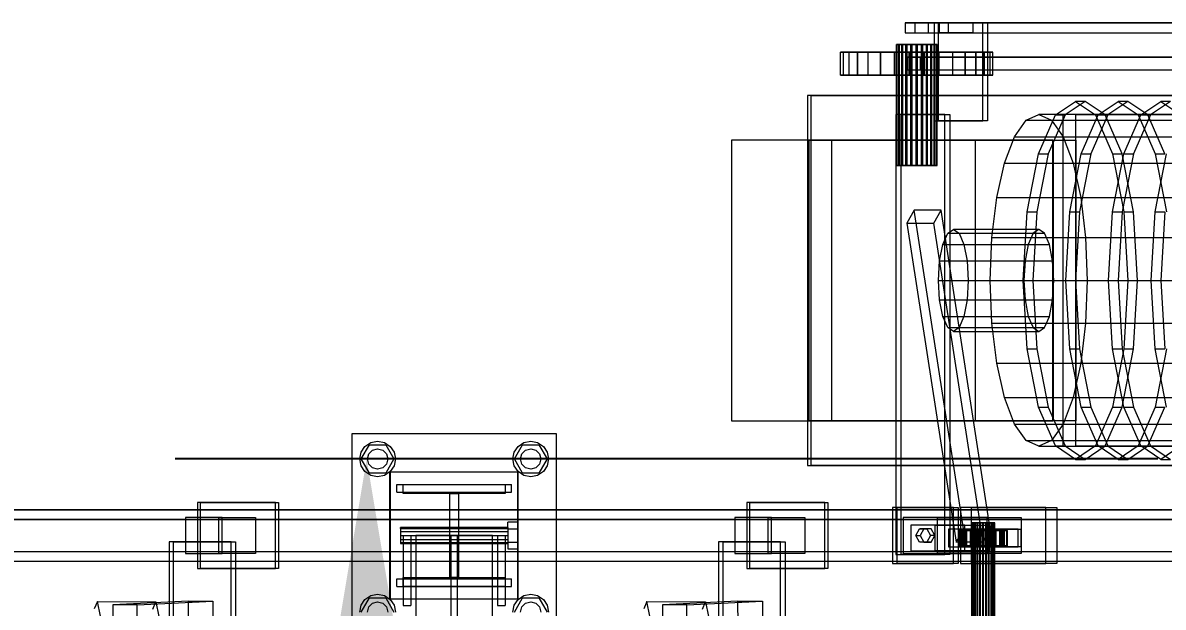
# Model space of a CAD drawing. Header units: millimetres. Extents: x -2500 to 58855, y -53268 to 6837.
# Drawn here: x 23659 to 24552, y -17626 to -17168 of the extents above; entities that cross this region are included whole.
import ezdxf

# ---------------------------------------------------------------- set-up
doc = ezdxf.new("R2010")
doc.units = ezdxf.units.MM
doc.layers.add('COTAS_O', color=1, linetype='Continuous', lineweight=0)
doc.layers.add('superior_C02', color=7, linetype='Continuous', lineweight=0)
doc.dimstyles.new('R19_100', dxfattribs={"dimtxt": 250, "dimasz": 150, "dimexe": 150, "dimexo": 80, "dimgap": 100, "dimtad": 1, "dimtih": 1, "dimtoh": 1, "dimdsep": 46, "dimcen": 0.09, "dimadec": 0, "dimazin": 0, "dimtfac": 1, "dimtdec": 4, "dimtofl": 0, "dimtmove": 0, "dimatfit": 3, "dimfxl": 1, "dimtolj": 1, "dimtzin": 0, "dimarcsym": 0})

# ---------------------------------------------------------------- blocks, each defined once
blk = doc.blocks.new('*D34')
at = {"layer": 'COTAS_O', "color": 0, "lineweight": -2, "transparency": 16777216}
for p, q in [((24548.19, -17510), (23778.19, -17510)), ((23928.19, -19330), (23928.19, -17660)), ((24548.19, -19480), (23778.19, -19480))]:
    blk.add_line(p, q, dxfattribs=at)
at = {"layer": 'COTAS_O', "color": 0, "transparency": 16777216}
for points in [[(23903.19, -17660), (23953.19, -17660), (23928.19, -17510)], [(23903.19, -19330), (23953.19, -19330), (23928.19, -19480)]]:
    blk.add_solid(points, dxfattribs=at)
at = {"layer": 'Defpoints', "color": 0, "transparency": 16777216}
for p in [(23928.19, -17510), (24628.19, -17510), (24628.19, -19480)]:
    blk.add_point(p, dxfattribs=at)

msp = doc.modelspace()

# ---------------------------------------------------------------- linework, layer by layer
at = {"layer": 'superior_C02'}
for p, q in [((24368.284, -17168), (24350.102, -17168)), ((24350.102, -17168), (24350.102, -17176)), ((24350.102, -17168), (25349.096, -17168)), ((24376.916, -17168), (24357.789, -17168)), ((24357.789, -17168), (24357.789, -17176)), ((24384.093, -17168), (24357.789, -17168)), ((24368.284, -17176), (24368.284, -17168)), ((25367.278, -17168), (24368.284, -17168)), ((24411.03, -17168), (24372.776, -17168)), ((24372.776, -17168), (24372.776, -17245)), ((24376.284, -17168), (24372.776, -17168)), ((24376.284, -17245), (24376.284, -17168)), ((24376.284, -17168), (24414.537, -17168)), ((24376.916, -17176), (24376.916, -17168)), ((24376.916, -17168), (24403.22, -17168)), ((24384.093, -17176), (24384.093, -17168)), ((24384.093, -17168), (24403.22, -17168)), ((24403.22, -17168), (24403.22, -17176)), ((24411.03, -17245), (24411.03, -17168)), ((24411.03, -17168), (24414.537, -17168)), ((24414.537, -17168), (24414.537, -17245)), ((24350.102, -17176), (24368.284, -17176)), ((24350.102, -17176), (25349.096, -17176)), ((24357.789, -17176), (24376.916, -17176)), ((24357.789, -17176), (24384.093, -17176)), ((24368.284, -17176), (25367.278, -17176)), ((24403.22, -17176), (24376.916, -17176)), ((24403.22, -17176), (24384.093, -17176)), ((24301.741, -17191), (24299.47, -17191)), ((24299.47, -17191), (24299.495, -17191)), ((24299.47, -17209), (24299.47, -17191)), ((24299.495, -17191), (24301.813, -17191)), ((24299.495, -17209), (24299.495, -17191)), ((24306.22, -17191), (24301.741, -17191)), ((24301.741, -17209), (24301.741, -17191)), ((24301.813, -17191), (24306.337, -17191)), ((24301.813, -17209), (24301.813, -17191)), ((24312.734, -17191), (24306.22, -17191)), ((24306.22, -17209), (24306.22, -17191)), ((24306.337, -17191), (24312.892, -17191)), ((24306.337, -17209), (24306.337, -17191)), ((24321.034, -17191), (24312.734, -17191)), ((24312.734, -17209), (24312.734, -17191)), ((24312.892, -17191), (24321.226, -17191)), ((24312.892, -17209), (24312.892, -17191)), ((24330.8, -17191), (24321.034, -17191)), ((24321.034, -17209), (24321.034, -17191)), ((24321.226, -17191), (24331.019, -17191)), ((24321.226, -17209), (24321.226, -17191)), ((24341.657, -17191), (24330.8, -17191)), ((24330.8, -17209), (24330.8, -17191)), ((24331.019, -17191), (24341.895, -17191)), ((24331.019, -17209), (24331.019, -17191)), ((24353.189, -17191), (24341.657, -17191)), ((24341.657, -17209), (24341.657, -17191)), ((24341.895, -17191), (24353.436, -17191)), ((24341.895, -17209), (24341.895, -17191)), ((24343.604, -17185), (24343.203, -17185)), ((24343.203, -17185), (24343.892, -17185)), ((24343.203, -17280), (24343.203, -17185)), ((24345.067, -17185), (24343.604, -17185)), ((24343.604, -17280), (24343.604, -17185)), ((24343.892, -17185), (24345.624, -17185)), ((24343.892, -17280), (24343.892, -17185)), ((24347.493, -17185), (24345.067, -17185)), ((24345.067, -17280), (24345.067, -17185)), ((24345.624, -17185), (24348.28, -17185)), ((24345.624, -17280), (24345.624, -17185)), ((24350.716, -17185), (24347.493, -17185)), ((24347.493, -17280), (24347.493, -17185)), ((24348.28, -17185), (24351.68, -17185)), ((24348.28, -17280), (24348.28, -17185)), ((24354.517, -17185), (24350.716, -17185)), ((24350.716, -17280), (24350.716, -17185)), ((24351.68, -17185), (24355.592, -17185)), ((24351.68, -17280), (24351.68, -17185)), ((24364.951, -17191), (24353.189, -17191)), ((24353.189, -17209), (24353.189, -17191)), ((24353.436, -17191), (24365.198, -17191)), ((24353.436, -17209), (24353.436, -17191)), ((24358.637, -17185), (24354.517, -17185)), ((24354.517, -17280), (24354.517, -17185)), ((24355.592, -17185), (24359.75, -17185)), ((24355.592, -17280), (24355.592, -17185)), ((24362.794, -17185), (24358.637, -17185)), ((24358.637, -17280), (24358.637, -17185)), ((24359.75, -17185), (24363.87, -17185)), ((24359.75, -17280), (24359.75, -17185)), ((24366.707, -17185), (24362.794, -17185)), ((24362.794, -17280), (24362.794, -17185)), ((24363.87, -17185), (24367.671, -17185)), ((24363.87, -17280), (24363.87, -17185)), ((24376.492, -17191), (24364.951, -17191)), ((24364.951, -17209), (24364.951, -17191)), ((24365.198, -17191), (24376.729, -17191)), ((24365.198, -17209), (24365.198, -17191)), ((24370.107, -17185), (24366.707, -17185)), ((24366.707, -17280), (24366.707, -17185)), ((24367.671, -17185), (24370.894, -17185)), ((24367.671, -17280), (24367.671, -17185)), ((24372.763, -17185), (24370.107, -17185)), ((24370.107, -17280), (24370.107, -17185)), ((24370.894, -17185), (24373.32, -17185)), ((24370.894, -17280), (24370.894, -17185)), ((24374.495, -17185), (24372.763, -17185)), ((24372.763, -17280), (24372.763, -17185)), ((24373.32, -17185), (24374.783, -17185)), ((24373.32, -17280), (24373.32, -17185)), ((24375.184, -17185), (24374.495, -17185)), ((24374.495, -17185), (24374.495, -17280)), ((24374.783, -17185), (24375.184, -17185)), ((24374.783, -17280), (24374.783, -17185)), ((24375.184, -17280), (24375.184, -17185)), ((24387.368, -17191), (24376.492, -17191)), ((24376.492, -17209), (24376.492, -17191)), ((24376.729, -17191), (24387.587, -17191)), ((24376.729, -17209), (24376.729, -17191)), ((24397.161, -17191), (24387.368, -17191)), ((24387.368, -17209), (24387.368, -17191)), ((24387.587, -17191), (24397.353, -17191)), ((24387.587, -17209), (24387.587, -17191)), ((24405.495, -17191), (24397.161, -17191)), ((24397.161, -17209), (24397.161, -17191)), ((24397.353, -17191), (24405.653, -17191)), ((24397.353, -17209), (24397.353, -17191)), ((24412.05, -17191), (24405.495, -17191)), ((24405.495, -17209), (24405.495, -17191)), ((24405.653, -17191), (24412.167, -17191)), ((24405.653, -17209), (24405.653, -17191)), ((24416.574, -17191), (24412.05, -17191)), ((24412.05, -17209), (24412.05, -17191)), ((24412.167, -17191), (24416.646, -17191)), ((24412.167, -17209), (24412.167, -17191)), ((24418.892, -17191), (24416.574, -17191)), ((24416.574, -17191), (24416.574, -17209)), ((24416.646, -17191), (24418.917, -17191)), ((24416.646, -17209), (24416.646, -17191)), ((24418.917, -17191), (24418.892, -17191)), ((24418.892, -17209), (24418.892, -17191)), ((24418.917, -17209), (24418.917, -17191)), ((24351.997, -17195), (24351.24, -17195)), ((24351.24, -17195), (24351.24, -17205)), ((24351.24, -17195), (25345.183, -17195)), ((24351.997, -17205), (24351.997, -17195)), ((25345.94, -17195), (24351.997, -17195)), ((24362.14, -17195), (24361.859, -17195)), ((24361.859, -17195), (24361.859, -17205)), ((24361.859, -17195), (25362.723, -17195)), ((24362.14, -17205), (24362.14, -17195)), ((25363.004, -17195), (24362.14, -17195)), ((24299.495, -17209), (24299.47, -17209)), ((24299.47, -17209), (24301.741, -17209)), ((24301.813, -17209), (24299.495, -17209)), ((24301.741, -17209), (24306.22, -17209)), ((24306.337, -17209), (24301.813, -17209)), ((24306.22, -17209), (24312.734, -17209)), ((24312.892, -17209), (24306.337, -17209)), ((24312.734, -17209), (24321.034, -17209)), ((24321.226, -17209), (24312.892, -17209)), ((24321.034, -17209), (24330.8, -17209)), ((24331.019, -17209), (24321.226, -17209)), ((24330.8, -17209), (24341.657, -17209)), ((24341.895, -17209), (24331.019, -17209)), ((24341.657, -17209), (24353.189, -17209)), ((24353.436, -17209), (24341.895, -17209)), ((24351.24, -17205), (24351.997, -17205)), ((24351.24, -17205), (25345.183, -17205)), ((24351.997, -17205), (25345.94, -17205)), ((24353.189, -17209), (24364.951, -17209)), ((24365.198, -17209), (24353.436, -17209)), ((24361.859, -17205), (24362.14, -17205)), ((24361.859, -17205), (25362.723, -17205)), ((24362.14, -17205), (25363.004, -17205)), ((24364.951, -17209), (24376.492, -17209)), ((24376.729, -17209), (24365.198, -17209)), ((24376.492, -17209), (24387.368, -17209)), ((24387.587, -17209), (24376.729, -17209)), ((24387.368, -17209), (24397.161, -17209)), ((24397.353, -17209), (24387.587, -17209)), ((24397.161, -17209), (24405.495, -17209)), ((24405.653, -17209), (24397.353, -17209)), ((24405.495, -17209), (24412.05, -17209)), ((24412.167, -17209), (24405.653, -17209)), ((24412.05, -17209), (24416.574, -17209)), ((24416.646, -17209), (24412.167, -17209)), ((24416.574, -17209), (24418.892, -17209)), ((24418.917, -17209), (24416.646, -17209)), ((24418.892, -17209), (24418.917, -17209)), ((25000.346, -17225), (24273.53, -17225)), ((24273.53, -17225), (24273.53, -17515)), ((24276.453, -17225), (24273.53, -17225)), ((24276.453, -17515), (24276.453, -17225)), ((24276.453, -17225), (25003.269, -17225)), ((24467.814, -17240.287), (24483.517, -17229.6)), ((24491.168, -17229.6), (24475.465, -17240.287)), ((24483.517, -17229.6), (24499.22, -17240.287)), ((24491.168, -17229.6), (24483.517, -17229.6)), ((24506.871, -17240.287), (24491.168, -17229.6)), ((24501.286, -17240.287), (24516.989, -17229.6)), ((24524.64, -17229.6), (24508.937, -17240.287)), ((24516.989, -17229.6), (24532.692, -17240.287)), ((24524.64, -17229.6), (24516.989, -17229.6)), ((24540.343, -17240.287), (24524.64, -17229.6)), ((24534.758, -17240.287), (24550.461, -17229.6)), ((24558.112, -17229.6), (24542.408, -17240.287)), ((24550.461, -17229.6), (24566.164, -17240.287)), ((24558.112, -17229.6), (24550.461, -17229.6)), ((24381.065, -17240), (24342.812, -17240)), ((24342.812, -17240), (24342.812, -17585)), ((24346.903, -17240), (24342.812, -17240)), ((24346.903, -17585), (24346.903, -17240)), ((24346.903, -17240), (24385.157, -17240)), ((24381.065, -17585), (24381.065, -17240)), ((24381.065, -17240), (24385.157, -17240)), ((24385.157, -17240), (24385.157, -17585)), ((24435.83, -17257.417), (24444.993, -17244.43)), ((24444.993, -17244.43), (24454.827, -17240)), ((24444.993, -17244.43), (24904.035, -17244.43)), ((24454.502, -17270.722), (24467.814, -17240.287)), ((24454.827, -17240), (24464.661, -17244.43)), ((24913.869, -17240), (24454.827, -17240)), ((24475.465, -17240.287), (24462.152, -17270.722)), ((24464.661, -17244.43), (24473.824, -17257.417)), ((24464.661, -17244.43), (24923.703, -17244.43)), ((24467.814, -17240.287), (24475.465, -17240.287)), ((24970.99, -17240), (24473.695, -17240)), ((24473.695, -17240), (24473.695, -17500)), ((24483.924, -17240), (24473.695, -17240)), ((24483.924, -17500), (24483.924, -17240)), ((24483.924, -17240), (24981.22, -17240)), ((24487.974, -17270.722), (24501.286, -17240.287)), ((24508.937, -17240.287), (24495.624, -17270.722)), ((24499.22, -17240.287), (24512.533, -17270.722)), ((24499.22, -17240.287), (24506.871, -17240.287)), ((24501.286, -17240.287), (24508.937, -17240.287)), ((24520.183, -17270.722), (24506.871, -17240.287)), ((24521.445, -17270.722), (24534.758, -17240.287)), ((24542.408, -17240.287), (24529.096, -17270.722)), ((24532.692, -17240.287), (24546.005, -17270.722)), ((24532.692, -17240.287), (24540.343, -17240.287)), ((24534.758, -17240.287), (24542.408, -17240.287)), ((24553.655, -17270.722), (24540.343, -17240.287)), ((24372.776, -17245), (24411.03, -17245)), ((24372.776, -17245), (24376.284, -17245)), ((24414.537, -17245), (24376.284, -17245)), ((24414.537, -17245), (24411.03, -17245)), ((24405.305, -17260), (24214.037, -17260)), ((24214.037, -17260), (24214.037, -17480)), ((24274.829, -17260), (24214.037, -17260)), ((24465.804, -17260), (24274.536, -17260)), ((24274.536, -17260), (24274.536, -17480)), ((24292.657, -17260), (24274.536, -17260)), ((24274.829, -17480), (24274.829, -17260)), ((24274.829, -17260), (24466.096, -17260)), ((24292.657, -17480), (24292.657, -17260)), ((24292.657, -17260), (24483.924, -17260)), ((24405.305, -17480), (24405.305, -17260)), ((24405.305, -17260), (24466.096, -17260)), ((24427.961, -17278.076), (24435.83, -17257.417)), ((24435.83, -17257.417), (24894.872, -17257.417)), ((24465.804, -17480), (24465.804, -17260)), ((24465.804, -17260), (24483.924, -17260)), ((24466.096, -17260), (24466.096, -17480)), ((24473.824, -17257.417), (24481.693, -17278.076)), ((24473.824, -17257.417), (24932.866, -17257.417)), ((24483.924, -17260), (24483.924, -17480)), ((24445.607, -17316.271), (24454.502, -17270.722)), ((24462.152, -17270.722), (24453.257, -17316.271)), ((24454.502, -17270.722), (24462.152, -17270.722)), ((24479.079, -17316.271), (24487.974, -17270.722)), ((24495.624, -17270.722), (24486.729, -17316.271)), ((24487.974, -17270.722), (24495.624, -17270.722)), ((24512.533, -17270.722), (24521.428, -17316.271)), ((24512.533, -17270.722), (24520.183, -17270.722)), ((24512.55, -17316.271), (24521.445, -17270.722)), ((24529.078, -17316.271), (24520.183, -17270.722)), ((24529.096, -17270.722), (24520.201, -17316.271)), ((24521.445, -17270.722), (24529.096, -17270.722)), ((24546.005, -17270.722), (24554.9, -17316.271)), ((24546.005, -17270.722), (24553.655, -17270.722)), ((24546.022, -17316.271), (24554.917, -17270.722)), ((24343.892, -17280), (24343.203, -17280)), ((24343.203, -17280), (24343.604, -17280)), ((24343.604, -17280), (24345.067, -17280)), ((24345.624, -17280), (24343.892, -17280)), ((24345.067, -17280), (24347.493, -17280)), ((24348.28, -17280), (24345.624, -17280)), ((24347.493, -17280), (24350.716, -17280)), ((24351.68, -17280), (24348.28, -17280)), ((24350.716, -17280), (24354.517, -17280)), ((24355.592, -17280), (24351.68, -17280)), ((24354.517, -17280), (24358.637, -17280)), ((24359.75, -17280), (24355.592, -17280)), ((24358.637, -17280), (24362.794, -17280)), ((24363.87, -17280), (24359.75, -17280)), ((24362.794, -17280), (24366.707, -17280)), ((24367.671, -17280), (24363.87, -17280)), ((24366.707, -17280), (24370.107, -17280)), ((24370.894, -17280), (24367.671, -17280)), ((24370.107, -17280), (24372.763, -17280)), ((24373.32, -17280), (24370.894, -17280)), ((24372.763, -17280), (24374.495, -17280)), ((24374.783, -17280), (24373.32, -17280)), ((24374.495, -17280), (24375.184, -17280)), ((24375.184, -17280), (24374.783, -17280)), ((24421.923, -17305), (24427.961, -17278.076)), ((24427.961, -17278.076), (24887.003, -17278.076)), ((24481.693, -17278.076), (24487.731, -17305)), ((24481.693, -17278.076), (24940.735, -17278.076)), ((24418.127, -17336.354), (24421.923, -17305)), ((24421.923, -17305), (24880.965, -17305)), ((24487.731, -17305), (24491.527, -17336.354)), ((24487.731, -17305), (24946.773, -17305)), ((24357.184, -17314.864), (24351.498, -17325.136)), ((24378.224, -17314.864), (24357.184, -17314.864)), ((24395.763, -17564.864), (24357.184, -17314.864)), ((24372.538, -17325.136), (24378.224, -17314.864)), ((24416.803, -17564.864), (24378.224, -17314.864)), ((24442.483, -17370), (24445.607, -17316.271)), ((24445.607, -17316.271), (24453.257, -17316.271)), ((24453.257, -17316.271), (24450.134, -17370)), ((24475.955, -17370), (24479.079, -17316.271)), ((24479.079, -17316.271), (24486.729, -17316.271)), ((24486.729, -17316.271), (24483.606, -17370)), ((24509.427, -17370), (24512.55, -17316.271)), ((24512.55, -17316.271), (24520.201, -17316.271)), ((24520.201, -17316.271), (24517.077, -17370)), ((24521.428, -17316.271), (24524.551, -17370)), ((24521.428, -17316.271), (24529.078, -17316.271)), ((24532.202, -17370), (24529.078, -17316.271)), ((24542.899, -17370), (24546.022, -17316.271)), ((24546.022, -17316.271), (24553.673, -17316.271)), ((24553.673, -17316.271), (24550.549, -17370)), ((24351.498, -17325.136), (24372.538, -17325.136)), ((24351.498, -17325.136), (24390.077, -17575.136)), ((24411.117, -17575.136), (24372.538, -17325.136)), ((24379.617, -17341.716), (24383.41, -17333.045)), ((24383.41, -17333.045), (24387.884, -17330)), ((24383.41, -17333.045), (24450.353, -17333.045)), ((24387.884, -17330), (24392.357, -17333.045)), ((24454.827, -17330), (24387.884, -17330)), ((24392.357, -17333.045), (24396.15, -17341.716)), ((24392.357, -17333.045), (24459.301, -17333.045)), ((24450.353, -17333.045), (24446.561, -17341.716)), ((24454.827, -17330), (24450.353, -17333.045)), ((24459.301, -17333.045), (24454.827, -17330)), ((24463.094, -17341.716), (24459.301, -17333.045)), ((24377.083, -17354.693), (24379.617, -17341.716)), ((24379.617, -17341.716), (24446.561, -17341.716)), ((24396.15, -17341.716), (24398.684, -17354.693)), ((24396.15, -17341.716), (24463.094, -17341.716)), ((24416.833, -17370), (24418.127, -17336.354)), ((24418.127, -17336.354), (24877.169, -17336.354)), ((24446.561, -17341.716), (24444.026, -17354.693)), ((24465.628, -17354.693), (24463.094, -17341.716)), ((24491.527, -17336.354), (24492.822, -17370)), ((24491.527, -17336.354), (24950.569, -17336.354)), ((24376.193, -17370), (24377.083, -17354.693)), ((24377.083, -17354.693), (24444.026, -17354.693)), ((24398.684, -17354.693), (24399.574, -17370)), ((24398.684, -17354.693), (24465.628, -17354.693)), ((24444.026, -17354.693), (24443.137, -17370)), ((24466.518, -17370), (24465.628, -17354.693)), ((24377.083, -17385.307), (24376.193, -17370)), ((24376.193, -17370), (24443.137, -17370)), ((24399.574, -17370), (24398.684, -17385.307)), ((24399.574, -17370), (24466.518, -17370)), ((24418.127, -17403.646), (24416.833, -17370)), ((24416.833, -17370), (24875.874, -17370)), ((24445.607, -17423.729), (24442.483, -17370)), ((24442.483, -17370), (24450.134, -17370)), ((24443.137, -17370), (24444.026, -17385.307)), ((24450.134, -17370), (24453.257, -17423.729)), ((24465.628, -17385.307), (24466.518, -17370)), ((24479.079, -17423.729), (24475.955, -17370)), ((24475.955, -17370), (24483.606, -17370)), ((24483.606, -17370), (24486.729, -17423.729)), ((24492.822, -17370), (24491.527, -17403.646)), ((24492.822, -17370), (24951.864, -17370)), ((24512.55, -17423.729), (24509.427, -17370)), ((24509.427, -17370), (24517.077, -17370)), ((24517.077, -17370), (24520.201, -17423.729)), ((24524.551, -17370), (24521.428, -17423.729)), ((24524.551, -17370), (24532.202, -17370)), ((24529.078, -17423.729), (24532.202, -17370)), ((24546.022, -17423.729), (24542.899, -17370)), ((24542.899, -17370), (24550.549, -17370)), ((24550.549, -17370), (24553.673, -17423.729)), ((24379.617, -17398.284), (24377.083, -17385.307)), ((24377.083, -17385.307), (24444.026, -17385.307)), ((24398.684, -17385.307), (24396.15, -17398.284)), ((24398.684, -17385.307), (24465.628, -17385.307)), ((24444.026, -17385.307), (24446.561, -17398.284)), ((24463.094, -17398.284), (24465.628, -17385.307)), ((24383.41, -17406.955), (24379.617, -17398.284)), ((24379.617, -17398.284), (24446.561, -17398.284)), ((24396.15, -17398.284), (24392.357, -17406.955)), ((24396.15, -17398.284), (24463.094, -17398.284)), ((24421.923, -17435), (24418.127, -17403.646)), ((24418.127, -17403.646), (24877.169, -17403.646)), ((24446.561, -17398.284), (24450.353, -17406.955)), ((24459.301, -17406.955), (24463.094, -17398.284)), ((24491.527, -17403.646), (24487.731, -17435)), ((24491.527, -17403.646), (24950.569, -17403.646)), ((24387.884, -17410), (24383.41, -17406.955)), ((24383.41, -17406.955), (24450.353, -17406.955)), ((24392.357, -17406.955), (24387.884, -17410)), ((24387.884, -17410), (24454.827, -17410)), ((24392.357, -17406.955), (24459.301, -17406.955)), ((24450.353, -17406.955), (24454.827, -17410)), ((24454.827, -17410), (24459.301, -17406.955)), ((24454.502, -17469.278), (24445.607, -17423.729)), ((24445.607, -17423.729), (24453.257, -17423.729)), ((24453.257, -17423.729), (24462.152, -17469.278)), ((24487.974, -17469.278), (24479.079, -17423.729)), ((24479.079, -17423.729), (24486.729, -17423.729)), ((24486.729, -17423.729), (24495.624, -17469.278)), ((24521.428, -17423.729), (24512.533, -17469.278)), ((24521.445, -17469.278), (24512.55, -17423.729)), ((24512.55, -17423.729), (24520.201, -17423.729)), ((24520.183, -17469.278), (24529.078, -17423.729)), ((24520.201, -17423.729), (24529.096, -17469.278)), ((24521.428, -17423.729), (24529.078, -17423.729)), ((24554.9, -17423.729), (24546.005, -17469.278)), ((24554.917, -17469.278), (24546.022, -17423.729)), ((24546.022, -17423.729), (24553.673, -17423.729)), ((24427.961, -17461.924), (24421.923, -17435)), ((24421.923, -17435), (24880.965, -17435)), ((24487.731, -17435), (24481.693, -17461.924)), ((24487.731, -17435), (24946.773, -17435)), ((24435.83, -17482.583), (24427.961, -17461.924)), ((24427.961, -17461.924), (24887.003, -17461.924)), ((24481.693, -17461.924), (24473.824, -17482.583)), ((24481.693, -17461.924), (24940.735, -17461.924)), ((24467.814, -17499.713), (24454.502, -17469.278)), ((24454.502, -17469.278), (24462.152, -17469.278)), ((24462.152, -17469.278), (24475.465, -17499.713)), ((24501.286, -17499.713), (24487.974, -17469.278)), ((24487.974, -17469.278), (24495.624, -17469.278)), ((24495.624, -17469.278), (24508.937, -17499.713)), ((24512.533, -17469.278), (24499.22, -17499.713)), ((24506.871, -17499.713), (24520.183, -17469.278)), ((24512.533, -17469.278), (24520.183, -17469.278)), ((24534.758, -17499.713), (24521.445, -17469.278)), ((24521.445, -17469.278), (24529.096, -17469.278)), ((24529.096, -17469.278), (24542.408, -17499.713)), ((24546.005, -17469.278), (24532.692, -17499.713)), ((24540.343, -17499.713), (24553.655, -17469.278)), ((24546.005, -17469.278), (24553.655, -17469.278)), ((24214.037, -17480), (24405.305, -17480)), ((24214.037, -17480), (24274.829, -17480)), ((24274.536, -17480), (24465.804, -17480)), ((24274.536, -17480), (24292.657, -17480)), ((24466.096, -17480), (24274.829, -17480)), ((24483.924, -17480), (24292.657, -17480)), ((24466.096, -17480), (24405.305, -17480)), ((24444.993, -17495.57), (24435.83, -17482.583)), ((24435.83, -17482.583), (24894.872, -17482.583)), ((24473.824, -17482.583), (24464.661, -17495.57)), ((24483.924, -17480), (24465.804, -17480)), ((24473.824, -17482.583), (24932.866, -17482.583)), ((23916.747, -17650), (23916.747, -17490)), ((23916.747, -17490), (24076.747, -17490)), ((24076.747, -17490), (24076.747, -17650)), ((23923.813, -17504.642), (23926.848, -17500.101)), ((23923.947, -17510), (23930.347, -17498.915)), ((23926.848, -17500.101), (23931.39, -17497.066)), ((23929.819, -17506), (23932.747, -17503.072)), ((23930.347, -17498.915), (23943.147, -17498.915)), ((23931.39, -17497.066), (23936.747, -17496)), ((23932.747, -17503.072), (23936.747, -17502)), ((23936.747, -17496), (23942.105, -17497.066)), ((23936.747, -17502), (23940.747, -17503.072)), ((23940.747, -17503.072), (23943.675, -17506)), ((23942.105, -17497.066), (23946.647, -17500.101)), ((23943.147, -17498.915), (23949.547, -17510)), ((23946.647, -17500.101), (23949.681, -17504.642)), ((24043.813, -17504.642), (24046.848, -17500.101)), ((24043.947, -17510), (24050.347, -17498.915)), ((24046.848, -17500.101), (24051.39, -17497.066)), ((24049.819, -17506), (24052.747, -17503.072)), ((24050.347, -17498.915), (24063.147, -17498.915)), ((24051.39, -17497.066), (24056.747, -17496)), ((24052.747, -17503.072), (24056.747, -17502)), ((24056.747, -17496), (24062.105, -17497.066)), ((24056.747, -17502), (24060.747, -17503.072)), ((24060.747, -17503.072), (24063.675, -17506)), ((24062.105, -17497.066), (24066.647, -17500.101)), ((24063.147, -17498.915), (24069.547, -17510)), ((24066.647, -17500.101), (24069.681, -17504.642)), ((24454.827, -17500), (24444.993, -17495.57)), ((24444.993, -17495.57), (24904.035, -17495.57)), ((24464.661, -17495.57), (24454.827, -17500)), ((24454.827, -17500), (24913.869, -17500)), ((24464.661, -17495.57), (24923.703, -17495.57)), ((24483.517, -17510.4), (24467.814, -17499.713)), ((24467.814, -17499.713), (24475.465, -17499.713)), ((24473.695, -17500), (24970.99, -17500)), ((24473.695, -17500), (24483.924, -17500)), ((24475.465, -17499.713), (24491.168, -17510.4)), ((24499.22, -17499.713), (24483.517, -17510.4)), ((24981.22, -17500), (24483.924, -17500)), ((24491.168, -17510.4), (24506.871, -17499.713)), ((24499.22, -17499.713), (24506.871, -17499.713)), ((24516.989, -17510.4), (24501.286, -17499.713)), ((24501.286, -17499.713), (24508.937, -17499.713)), ((24508.937, -17499.713), (24524.64, -17510.4)), ((24532.692, -17499.713), (24516.989, -17510.4)), ((24524.64, -17510.4), (24540.343, -17499.713)), ((24532.692, -17499.713), (24540.343, -17499.713)), ((24550.461, -17510.4), (24534.758, -17499.713)), ((24534.758, -17499.713), (24542.408, -17499.713)), ((24542.408, -17499.713), (24558.112, -17510.4)), ((24566.164, -17499.713), (24550.461, -17510.4)), ((23922.747, -17510), (23923.813, -17504.642)), ((23923.813, -17515.358), (23922.747, -17510)), ((23930.347, -17521.085), (23923.947, -17510)), ((23928.747, -17510), (23929.819, -17506)), ((23929.819, -17514), (23928.747, -17510)), ((23949.547, -17510), (23943.147, -17521.085)), ((23943.675, -17506), (23944.747, -17510)), ((23944.747, -17510), (23943.675, -17514)), ((23949.681, -17504.642), (23950.747, -17510)), ((23950.747, -17510), (23949.681, -17515.358)), ((24042.747, -17510), (24043.813, -17504.642)), ((24043.813, -17515.358), (24042.747, -17510)), ((24050.347, -17521.085), (24043.947, -17510)), ((24048.747, -17510), (24049.819, -17506)), ((24049.819, -17514), (24048.747, -17510)), ((24069.547, -17510), (24063.147, -17521.085)), ((24063.675, -17506), (24064.747, -17510)), ((24064.747, -17510), (24063.675, -17514)), ((24069.681, -17504.642), (24070.747, -17510)), ((24070.747, -17510), (24069.681, -17515.358)), ((24483.517, -17510.4), (24491.168, -17510.4)), ((24516.989, -17510.4), (24524.64, -17510.4)), ((24550.461, -17510.4), (24558.112, -17510.4)), ((23926.848, -17519.899), (23923.813, -17515.358)), ((23931.39, -17522.934), (23926.848, -17519.899)), ((23932.747, -17516.928), (23929.819, -17514)), ((23943.147, -17521.085), (23930.347, -17521.085)), ((23936.747, -17518), (23932.747, -17516.928)), ((23940.747, -17516.928), (23936.747, -17518)), ((23943.675, -17514), (23940.747, -17516.928)), ((23946.647, -17519.899), (23942.105, -17522.934)), ((23946.455, -17620), (23946.455, -17520)), ((23946.455, -17520), (24046.455, -17520)), ((23949.681, -17515.358), (23946.647, -17519.899)), ((23946.747, -17620), (23946.747, -17520)), ((23946.747, -17520), (24046.747, -17520)), ((24046.848, -17519.899), (24043.813, -17515.358)), ((24046.455, -17520), (24046.455, -17620)), ((24046.747, -17520), (24046.747, -17620)), ((24051.39, -17522.934), (24046.848, -17519.899)), ((24052.747, -17516.928), (24049.819, -17514)), ((24063.147, -17521.085), (24050.347, -17521.085)), ((24056.747, -17518), (24052.747, -17516.928)), ((24060.747, -17516.928), (24056.747, -17518)), ((24063.675, -17514), (24060.747, -17516.928)), ((24066.647, -17519.899), (24062.105, -17522.934)), ((24069.681, -17515.358), (24066.647, -17519.899)), ((24273.53, -17515), (25000.346, -17515)), ((24273.53, -17515), (24276.453, -17515)), ((25003.269, -17515), (24276.453, -17515)), ((23936.747, -17524), (23931.39, -17522.934)), ((23942.105, -17522.934), (23936.747, -17524)), ((23951.747, -17530), (24041.747, -17530)), ((23951.747, -17536), (23951.747, -17530)), ((23956.747, -17537), (23956.747, -17530)), ((23956.747, -17530), (24036.747, -17530)), ((24036.747, -17530), (24036.747, -17537)), ((24041.747, -17536), (24041.747, -17530)), ((24056.747, -17524), (24051.39, -17522.934)), ((24062.105, -17522.934), (24056.747, -17524)), ((23951.747, -17536), (24041.747, -17536)), ((24036.747, -17537), (23956.747, -17537)), ((23993.247, -17603), (23993.247, -17537)), ((23993.247, -17537), (24000.247, -17537)), ((24000.247, -17537), (24000.247, -17603)), ((23856.791, -17544), (23795.585, -17544)), ((23795.585, -17544), (23795.585, -17596)), ((23797.923, -17544), (23795.585, -17544)), ((23797.923, -17596), (23797.923, -17544)), ((23797.923, -17544), (23859.129, -17544)), ((23856.791, -17596), (23856.791, -17544)), ((23856.791, -17544), (23859.129, -17544)), ((23859.129, -17544), (23859.129, -17596)), ((24287.143, -17544), (24225.937, -17544)), ((24225.937, -17544), (24225.937, -17596)), ((24228.275, -17544), (24225.937, -17544)), ((24228.275, -17596), (24228.275, -17544)), ((24228.275, -17544), (24289.481, -17544)), ((24287.143, -17596), (24287.143, -17544)), ((24287.143, -17544), (24289.481, -17544)), ((24289.481, -17544), (24289.481, -17596)), ((24388.065, -17548), (24340.248, -17548)), ((24340.248, -17548), (24340.248, -17592)), ((24343.755, -17548), (24340.248, -17548)), ((24343.755, -17592), (24343.755, -17548)), ((24343.755, -17548), (24391.572, -17548)), ((24388.065, -17592), (24388.065, -17548)), ((24388.065, -17548), (24391.572, -17548)), ((24391.572, -17548), (24391.572, -17592)), ((24460.293, -17548), (24393.35, -17548)), ((24393.35, -17548), (24393.35, -17592)), ((24402.118, -17548), (24393.35, -17548)), ((24402.118, -17592), (24402.118, -17548)), ((24402.118, -17548), (24469.061, -17548)), ((24460.293, -17592), (24460.293, -17548)), ((24460.293, -17548), (24469.061, -17548)), ((24469.061, -17548), (24469.061, -17592)), ((24697.916, -17550), (23550.312, -17550)), ((23562.002, -17550), (24709.607, -17550)), ((24751.985, -17550), (23604.381, -17550)), ((24697.188, -17557.5), (23605.114, -17557.5)), ((23618.261, -17557.5), (24710.335, -17557.5)), ((23618.994, -17550), (24766.599, -17550)), ((23814.89, -17556), (23786.2, -17556)), ((23786.2, -17556), (23786.2, -17584)), ((23812.427, -17556), (23786.2, -17556)), ((23812.427, -17584), (23812.427, -17556)), ((23812.427, -17556), (23841.118, -17556)), ((23814.89, -17584), (23814.89, -17556)), ((23814.89, -17556), (23841.118, -17556)), ((23841.118, -17556), (23841.118, -17584)), ((24245.466, -17556), (24216.776, -17556)), ((24216.776, -17556), (24216.776, -17584)), ((24242.779, -17556), (24216.776, -17556)), ((24242.779, -17584), (24242.779, -17556)), ((24242.779, -17556), (24271.469, -17556)), ((24245.466, -17584), (24245.466, -17556)), ((24245.466, -17556), (24271.469, -17556)), ((24271.469, -17556), (24271.469, -17584)), ((24375.327, -17556), (24348.55, -17556)), ((24348.55, -17556), (24348.55, -17584)), ((24414.309, -17556), (24348.55, -17556)), ((24375.327, -17584), (24375.327, -17556)), ((24375.327, -17556), (24441.087, -17556)), ((24414.309, -17584), (24414.309, -17556)), ((24414.309, -17556), (24441.087, -17556)), ((24441.087, -17556), (24441.087, -17584)), ((23954.747, -17564.457), (23954.747, -17563.6)), ((24038.747, -17563.6), (23954.747, -17563.6)), ((23954.747, -17564.457), (23954.747, -17566.8)), ((23954.747, -17564.457), (24038.747, -17564.457)), ((24038.747, -17564.8), (24038.747, -17559.6)), ((24046.747, -17559.6), (24038.747, -17559.6)), ((24038.747, -17563.6), (24038.747, -17564.457)), ((24038.747, -17564.457), (24038.747, -17566.8)), ((24038.747, -17564.8), (24038.747, -17575.2)), ((24038.747, -17564.8), (24046.747, -17564.8)), ((24046.747, -17559.6), (24046.747, -17564.8)), ((24046.747, -17564.8), (24046.747, -17575.2)), ((24373.72, -17562), (24354.593, -17562)), ((24354.593, -17562), (24354.593, -17582)), ((24396.738, -17562), (24354.593, -17562)), ((24358.418, -17570), (24361.287, -17564.804)), ((24361.287, -17564.804), (24367.025, -17564.804)), ((24364.795, -17564.804), (24361.287, -17564.804)), ((24364.795, -17564.804), (24361.926, -17570)), ((24370.533, -17564.804), (24364.795, -17564.804)), ((24367.025, -17564.804), (24369.894, -17570)), ((24370.533, -17564.804), (24367.025, -17564.804)), ((24373.402, -17570), (24370.533, -17564.804)), ((24373.72, -17582), (24373.72, -17562)), ((24373.72, -17562), (24415.864, -17562)), ((24395.569, -17565), (24384.093, -17565)), ((24384.093, -17565), (24384.093, -17579)), ((24396.368, -17565), (24384.093, -17565)), ((24390.077, -17575.136), (24395.763, -17564.864)), ((24392.757, -17566), (24392.281, -17566)), ((24392.281, -17566), (24402.275, -17566)), ((24392.281, -17578), (24392.281, -17566)), ((24392.281, -17566), (24393.099, -17566)), ((24394.495, -17566), (24392.757, -17566)), ((24392.757, -17566), (24402.501, -17566)), ((24392.757, -17578), (24392.757, -17566)), ((24393.099, -17566), (24402.663, -17566)), ((24393.099, -17578), (24393.099, -17566)), ((24393.099, -17566), (24395.156, -17566)), ((24397.375, -17566), (24394.495, -17566)), ((24394.495, -17566), (24403.324, -17566)), ((24394.495, -17578), (24394.495, -17566)), ((24438.526, -17565), (24394.535, -17565)), ((24394.535, -17565), (24394.535, -17579)), ((24396.873, -17565), (24394.535, -17565)), ((24395.156, -17566), (24403.637, -17566)), ((24395.156, -17578), (24395.156, -17566)), ((24395.156, -17566), (24398.31, -17566)), ((24395.569, -17579), (24395.569, -17565)), ((24395.569, -17565), (24407.844, -17565)), ((24395.763, -17564.864), (24416.803, -17564.864)), ((24396.368, -17579), (24396.368, -17565)), ((24396.368, -17565), (24407.844, -17565)), ((24396.738, -17582), (24396.738, -17562)), ((24396.738, -17562), (24415.864, -17562)), ((24396.873, -17579), (24396.873, -17565)), ((24396.873, -17565), (24440.864, -17565)), ((24401.203, -17566), (24397.375, -17566)), ((24397.375, -17566), (24404.688, -17566)), ((24397.375, -17578), (24397.375, -17566)), ((24398.31, -17566), (24405.131, -17566)), ((24398.31, -17578), (24398.31, -17566)), ((24398.31, -17566), (24402.348, -17566)), ((24405.717, -17566), (24401.203, -17566)), ((24401.203, -17566), (24406.501, -17566)), ((24401.203, -17578), (24401.203, -17566)), ((24402.501, -17560), (24402.275, -17560)), ((24402.275, -17560), (24402.663, -17560)), ((24402.275, -18440), (24402.275, -17560)), ((24402.275, -17566), (24402.501, -17566)), ((24402.275, -17566), (24402.275, -17578)), ((24402.663, -17566), (24402.275, -17566)), ((24402.348, -17566), (24407.043, -17566)), ((24402.348, -17578), (24402.348, -17566)), ((24402.348, -17566), (24406.994, -17566)), ((24403.324, -17560), (24402.501, -17560)), ((24402.501, -18440), (24402.501, -17560)), ((24402.501, -17566), (24403.324, -17566)), ((24402.501, -17566), (24402.501, -17578)), ((24402.663, -17560), (24403.637, -17560)), ((24402.663, -18440), (24402.663, -17560)), ((24402.663, -17566), (24402.663, -17578)), ((24403.637, -17566), (24402.663, -17566)), ((24404.688, -17560), (24403.324, -17560)), ((24403.324, -18440), (24403.324, -17560)), ((24403.324, -17566), (24404.688, -17566)), ((24403.324, -17566), (24403.324, -17578)), ((24403.637, -17560), (24405.131, -17560)), ((24403.637, -18440), (24403.637, -17560)), ((24403.637, -17566), (24403.637, -17578)), ((24405.131, -17566), (24403.637, -17566)), ((24406.501, -17560), (24404.688, -17560)), ((24404.688, -18440), (24404.688, -17560)), ((24404.688, -17566), (24406.501, -17566)), ((24404.688, -17566), (24404.688, -17578)), ((24405.131, -17560), (24407.043, -17560)), ((24405.131, -18440), (24405.131, -17560)), ((24405.131, -17566), (24405.131, -17578)), ((24407.043, -17566), (24405.131, -17566)), ((24410.609, -17566), (24405.717, -17566)), ((24405.717, -17566), (24408.639, -17566)), ((24405.717, -17578), (24405.717, -17566)), ((24408.639, -17560), (24406.501, -17560)), ((24406.501, -18440), (24406.501, -17560)), ((24406.501, -17566), (24408.639, -17566)), ((24406.501, -17566), (24406.501, -17578)), ((24406.994, -17566), (24409.244, -17566)), ((24406.994, -17578), (24406.994, -17566)), ((24406.994, -17566), (24411.931, -17566)), ((24407.043, -17560), (24409.244, -17560)), ((24407.043, -18440), (24407.043, -17560)), ((24407.043, -17566), (24407.043, -17578)), ((24409.244, -17566), (24407.043, -17566)), ((24407.844, -17565), (24407.844, -17579)), ((24410.957, -17560), (24408.639, -17560)), ((24408.639, -18440), (24408.639, -17560)), ((24408.639, -17566), (24410.957, -17566)), ((24408.639, -17566), (24408.639, -17578)), ((24409.244, -17560), (24411.583, -17560)), ((24409.244, -18440), (24409.244, -17560)), ((24409.244, -17566), (24409.244, -17578)), ((24411.583, -17566), (24409.244, -17566)), ((24415.546, -17566), (24410.609, -17566)), ((24410.609, -17566), (24410.957, -17566)), ((24410.609, -17578), (24410.609, -17566)), ((24413.295, -17560), (24410.957, -17560)), ((24410.957, -18440), (24410.957, -17560)), ((24410.957, -17566), (24413.295, -17566)), ((24410.957, -17566), (24410.957, -17578)), ((24416.803, -17564.864), (24411.117, -17575.136)), ((24411.583, -17560), (24413.9, -17560)), ((24411.583, -18440), (24411.583, -17560)), ((24411.931, -17566), (24411.583, -17566)), ((24411.583, -17566), (24411.583, -17578)), ((24413.9, -17566), (24411.583, -17566)), ((24411.931, -17578), (24411.931, -17566)), ((24411.931, -17566), (24416.823, -17566)), ((24415.496, -17560), (24413.295, -17560)), ((24413.295, -18440), (24413.295, -17560)), ((24415.546, -17566), (24413.295, -17566)), ((24413.295, -17566), (24415.496, -17566)), ((24413.295, -17566), (24413.295, -17578)), ((24413.9, -17560), (24416.038, -17560)), ((24413.9, -18440), (24413.9, -17560)), ((24416.823, -17566), (24413.9, -17566)), ((24413.9, -17566), (24413.9, -17578)), ((24416.038, -17566), (24413.9, -17566)), ((24426.171, -17565), (24414.695, -17565)), ((24414.695, -17565), (24414.695, -17579)), ((24426.971, -17565), (24414.695, -17565)), ((24417.408, -17560), (24415.496, -17560)), ((24415.496, -18440), (24415.496, -17560)), ((24420.191, -17566), (24415.496, -17566)), ((24415.496, -17566), (24417.408, -17566)), ((24415.496, -17566), (24415.496, -17578)), ((24420.191, -17566), (24415.546, -17566)), ((24415.546, -17578), (24415.546, -17566)), ((24415.864, -17562), (24415.864, -17582)), ((24416.038, -17560), (24417.851, -17560)), ((24416.038, -18440), (24416.038, -17560)), ((24421.336, -17566), (24416.038, -17566)), ((24416.038, -17566), (24416.038, -17578)), ((24417.851, -17566), (24416.038, -17566)), ((24416.823, -17578), (24416.823, -17566)), ((24416.823, -17566), (24421.336, -17566)), ((24418.903, -17560), (24417.408, -17560)), ((24417.408, -18440), (24417.408, -17560)), ((24424.229, -17566), (24417.408, -17566)), ((24417.408, -17566), (24418.903, -17566)), ((24417.408, -17566), (24417.408, -17578)), ((24417.851, -17560), (24419.216, -17560)), ((24417.851, -18440), (24417.851, -17560)), ((24425.164, -17566), (24417.851, -17566)), ((24417.851, -17566), (24417.851, -17578)), ((24419.216, -17566), (24417.851, -17566)), ((24419.877, -17560), (24418.903, -17560)), ((24418.903, -18440), (24418.903, -17560)), ((24427.384, -17566), (24418.903, -17566)), ((24418.903, -17566), (24419.877, -17566)), ((24418.903, -17566), (24418.903, -17578)), ((24419.216, -17560), (24420.039, -17560)), ((24419.216, -18440), (24419.216, -17560)), ((24428.045, -17566), (24419.216, -17566)), ((24419.216, -17566), (24419.216, -17578)), ((24420.039, -17566), (24419.216, -17566)), ((24420.264, -17560), (24419.877, -17560)), ((24419.877, -17560), (24419.877, -18440)), ((24419.877, -17566), (24429.44, -17566)), ((24419.877, -17578), (24419.877, -17566)), ((24419.877, -17566), (24420.264, -17566)), ((24420.039, -17560), (24420.264, -17560)), ((24420.039, -18440), (24420.039, -17560)), ((24429.782, -17566), (24420.039, -17566)), ((24420.039, -17566), (24420.039, -17578)), ((24420.264, -17566), (24420.039, -17566)), ((24424.229, -17566), (24420.191, -17566)), ((24420.191, -17578), (24420.191, -17566)), ((24420.264, -18440), (24420.264, -17560)), ((24430.258, -17566), (24420.264, -17566)), ((24420.264, -17566), (24420.264, -17578)), ((24421.336, -17578), (24421.336, -17566)), ((24421.336, -17566), (24425.164, -17566)), ((24427.384, -17566), (24424.229, -17566)), ((24424.229, -17578), (24424.229, -17566)), ((24425.164, -17578), (24425.164, -17566)), ((24425.164, -17566), (24428.045, -17566)), ((24426.171, -17579), (24426.171, -17565)), ((24426.171, -17565), (24438.447, -17565)), ((24426.971, -17579), (24426.971, -17565)), ((24426.971, -17565), (24438.447, -17565)), ((24429.44, -17566), (24427.384, -17566)), ((24427.384, -17578), (24427.384, -17566)), ((24428.045, -17578), (24428.045, -17566)), ((24428.045, -17566), (24429.782, -17566)), ((24429.44, -17566), (24429.44, -17578)), ((24430.258, -17566), (24429.44, -17566)), ((24429.782, -17578), (24429.782, -17566)), ((24429.782, -17566), (24430.258, -17566)), ((24430.258, -17578), (24430.258, -17566)), ((24438.447, -17565), (24438.447, -17579)), ((24438.526, -17579), (24438.526, -17565)), ((24438.526, -17565), (24440.864, -17565)), ((24440.864, -17565), (24440.864, -17579)), ((23821.913, -17575), (23773.331, -17575)), ((23773.331, -17575), (23773.331, -18425)), ((23776.839, -17575), (23773.331, -17575)), ((23776.839, -18425), (23776.839, -17575)), ((23776.839, -17575), (23825.42, -17575)), ((23821.913, -18425), (23821.913, -17575)), ((23821.913, -17575), (23825.42, -17575)), ((23825.42, -17575), (23825.42, -18425)), ((23954.747, -17566.8), (23954.747, -17570)), ((23954.747, -17566.8), (24038.747, -17566.8)), ((23954.747, -17570), (23954.747, -17573.2)), ((23954.747, -17570), (24038.747, -17570)), ((23954.747, -17573.2), (23954.747, -17575.543)), ((23954.747, -17573.2), (24038.747, -17573.2)), ((23954.747, -17575.543), (23954.747, -17576.4)), ((23954.747, -17575.543), (24038.747, -17575.543)), ((23956.747, -17570), (23956.747, -17625)), ((23956.747, -17570), (23962.747, -17570)), ((23962.747, -17570), (23962.747, -17625)), ((24026.747, -17570), (23966.747, -17570)), ((23966.747, -17570), (23966.747, -18430)), ((23999.247, -17570), (23994.247, -17570)), ((23994.247, -17570), (23994.247, -18430)), ((23999.247, -18430), (23999.247, -17570)), ((24026.747, -18430), (24026.747, -17570)), ((24030.747, -17570), (24030.747, -17625)), ((24030.747, -17570), (24036.747, -17570)), ((24036.747, -17570), (24036.747, -17625)), ((24038.747, -17566.8), (24038.747, -17570)), ((24038.747, -17570), (24038.747, -17573.2)), ((24038.747, -17573.2), (24038.747, -17575.543)), ((24038.747, -17575.2), (24038.747, -17580.4)), ((24038.747, -17575.2), (24046.747, -17575.2)), ((24038.747, -17575.543), (24038.747, -17576.4)), ((24046.747, -17575.2), (24046.747, -17580.4)), ((24252.489, -17575), (24203.908, -17575)), ((24203.908, -17575), (24203.908, -18425)), ((24207.415, -17575), (24203.908, -17575)), ((24207.415, -18425), (24207.415, -17575)), ((24207.415, -17575), (24255.997, -17575)), ((24252.489, -18425), (24252.489, -17575)), ((24252.489, -17575), (24255.997, -17575)), ((24255.997, -17575), (24255.997, -18425)), ((24361.287, -17575.196), (24358.418, -17570)), ((24358.418, -17570), (24361.926, -17570)), ((24367.025, -17575.196), (24361.287, -17575.196)), ((24364.795, -17575.196), (24361.287, -17575.196)), ((24361.926, -17570), (24364.795, -17575.196)), ((24364.795, -17575.196), (24370.533, -17575.196)), ((24369.894, -17570), (24367.025, -17575.196)), ((24370.533, -17575.196), (24367.025, -17575.196)), ((24373.402, -17570), (24369.894, -17570)), ((24370.533, -17575.196), (24373.402, -17570)), ((24411.117, -17575.136), (24390.077, -17575.136)), ((23605.114, -17582.5), (24697.188, -17582.5)), ((23618.261, -17582.5), (24710.335, -17582.5)), ((23786.2, -17584), (23814.89, -17584)), ((23786.2, -17584), (23812.427, -17584)), ((23841.118, -17584), (23812.427, -17584)), ((23841.118, -17584), (23814.89, -17584)), ((23954.747, -17576.4), (24038.747, -17576.4)), ((24038.747, -17580.4), (24046.747, -17580.4)), ((24216.776, -17584), (24245.466, -17584)), ((24216.776, -17584), (24242.779, -17584)), ((24271.469, -17584), (24242.779, -17584)), ((24271.469, -17584), (24245.466, -17584)), ((24348.55, -17584), (24375.327, -17584)), ((24348.55, -17584), (24414.309, -17584)), ((24354.593, -17582), (24373.72, -17582)), ((24354.593, -17582), (24396.738, -17582)), ((24415.864, -17582), (24373.72, -17582)), ((24441.087, -17584), (24375.327, -17584)), ((24384.093, -17579), (24395.569, -17579)), ((24384.093, -17579), (24396.368, -17579)), ((24402.275, -17578), (24392.281, -17578)), ((24392.281, -17578), (24392.757, -17578)), ((24393.099, -17578), (24392.281, -17578)), ((24402.501, -17578), (24392.757, -17578)), ((24392.757, -17578), (24394.495, -17578)), ((24402.663, -17578), (24393.099, -17578)), ((24395.156, -17578), (24393.099, -17578)), ((24403.324, -17578), (24394.495, -17578)), ((24394.495, -17578), (24397.375, -17578)), ((24394.535, -17579), (24438.526, -17579)), ((24394.535, -17579), (24396.873, -17579)), ((24403.637, -17578), (24395.156, -17578)), ((24398.31, -17578), (24395.156, -17578)), ((24407.844, -17579), (24395.569, -17579)), ((24407.844, -17579), (24396.368, -17579)), ((24415.864, -17582), (24396.738, -17582)), ((24440.864, -17579), (24396.873, -17579)), ((24404.688, -17578), (24397.375, -17578)), ((24397.375, -17578), (24401.203, -17578)), ((24405.131, -17578), (24398.31, -17578)), ((24402.348, -17578), (24398.31, -17578)), ((24406.501, -17578), (24401.203, -17578)), ((24401.203, -17578), (24405.717, -17578)), ((24402.501, -17578), (24402.275, -17578)), ((24402.275, -17578), (24402.663, -17578)), ((24407.043, -17578), (24402.348, -17578)), ((24406.994, -17578), (24402.348, -17578)), ((24403.324, -17578), (24402.501, -17578)), ((24402.663, -17578), (24403.637, -17578)), ((24404.688, -17578), (24403.324, -17578)), ((24403.637, -17578), (24405.131, -17578)), ((24406.501, -17578), (24404.688, -17578)), ((24405.131, -17578), (24407.043, -17578)), ((24408.639, -17578), (24405.717, -17578)), ((24405.717, -17578), (24410.609, -17578)), ((24408.639, -17578), (24406.501, -17578)), ((24409.244, -17578), (24406.994, -17578)), ((24411.931, -17578), (24406.994, -17578)), ((24407.043, -17578), (24409.244, -17578)), ((24410.957, -17578), (24408.639, -17578)), ((24409.244, -17578), (24411.583, -17578)), ((24410.957, -17578), (24410.609, -17578)), ((24410.609, -17578), (24415.546, -17578)), ((24413.295, -17578), (24410.957, -17578)), ((24411.583, -17578), (24411.931, -17578)), ((24411.583, -17578), (24413.9, -17578)), ((24416.823, -17578), (24411.931, -17578)), ((24415.496, -17578), (24413.295, -17578)), ((24413.295, -17578), (24415.546, -17578)), ((24413.9, -17578), (24416.823, -17578)), ((24413.9, -17578), (24416.038, -17578)), ((24441.087, -17584), (24414.309, -17584)), ((24414.695, -17579), (24426.171, -17579)), ((24414.695, -17579), (24426.971, -17579)), ((24417.408, -17578), (24415.496, -17578)), ((24415.496, -17578), (24420.191, -17578)), ((24415.546, -17578), (24420.191, -17578)), ((24416.038, -17578), (24421.336, -17578)), ((24416.038, -17578), (24417.851, -17578)), ((24421.336, -17578), (24416.823, -17578)), ((24418.903, -17578), (24417.408, -17578)), ((24417.408, -17578), (24424.229, -17578)), ((24417.851, -17578), (24425.164, -17578)), ((24417.851, -17578), (24419.216, -17578)), ((24419.877, -17578), (24418.903, -17578)), ((24418.903, -17578), (24427.384, -17578)), ((24419.216, -17578), (24428.045, -17578)), ((24419.216, -17578), (24420.039, -17578)), ((24429.44, -17578), (24419.877, -17578)), ((24420.264, -17578), (24419.877, -17578)), ((24420.039, -17578), (24429.782, -17578)), ((24420.039, -17578), (24420.264, -17578)), ((24420.191, -17578), (24424.229, -17578)), ((24420.264, -17578), (24430.258, -17578)), ((24425.164, -17578), (24421.336, -17578)), ((24424.229, -17578), (24427.384, -17578)), ((24428.045, -17578), (24425.164, -17578)), ((24438.447, -17579), (24426.171, -17579)), ((24438.447, -17579), (24426.971, -17579)), ((24427.384, -17578), (24429.44, -17578)), ((24429.782, -17578), (24428.045, -17578)), ((24429.44, -17578), (24430.258, -17578)), ((24430.258, -17578), (24429.782, -17578)), ((24440.864, -17579), (24438.526, -17579)), ((23550.312, -17590), (24697.916, -17590)), ((23562.002, -17590), (24709.607, -17590)), ((23604.381, -17590), (24751.985, -17590)), ((23618.994, -17590), (24766.599, -17590)), ((24340.248, -17592), (24388.065, -17592)), ((24340.248, -17592), (24343.755, -17592)), ((24342.812, -17585), (24381.065, -17585)), ((24342.812, -17585), (24346.903, -17585)), ((24391.572, -17592), (24343.755, -17592)), ((24385.157, -17585), (24346.903, -17585)), ((24385.157, -17585), (24381.065, -17585)), ((24391.572, -17592), (24388.065, -17592)), ((24393.35, -17592), (24460.293, -17592)), ((24393.35, -17592), (24402.118, -17592)), ((24469.061, -17592), (24402.118, -17592)), ((24469.061, -17592), (24460.293, -17592)), ((23795.585, -17596), (23856.791, -17596)), ((23795.585, -17596), (23797.923, -17596)), ((23859.129, -17596), (23797.923, -17596)), ((23859.129, -17596), (23856.791, -17596)), ((24225.937, -17596), (24287.143, -17596)), ((24225.937, -17596), (24228.275, -17596)), ((24289.481, -17596), (24228.275, -17596)), ((24289.481, -17596), (24287.143, -17596)), ((23951.747, -17604), (24041.747, -17604)), ((23951.747, -17610), (23951.747, -17604)), ((23951.747, -17610), (24041.747, -17610)), ((23956.747, -17610), (23956.747, -17603)), ((23956.747, -17603), (24036.747, -17603)), ((24036.747, -17610), (23956.747, -17610)), ((24000.247, -17603), (23993.247, -17603)), ((24036.747, -17603), (24036.747, -17610)), ((24041.747, -17610), (24041.747, -17604)), ((23923.813, -17624.642), (23926.848, -17620.101)), ((23923.947, -17630), (23930.347, -17618.915)), ((23926.848, -17620.101), (23931.39, -17617.066)), ((23930.347, -17618.915), (23943.147, -17618.915)), ((23931.39, -17617.066), (23936.747, -17616)), ((23936.747, -17616), (23942.105, -17617.066)), ((23942.105, -17617.066), (23946.647, -17620.101)), ((23943.147, -17618.915), (23949.547, -17630)), ((24046.455, -17620), (23946.455, -17620)), ((23946.647, -17620.101), (23949.681, -17624.642)), ((24046.747, -17620), (23946.747, -17620)), ((24043.813, -17624.642), (24046.848, -17620.101)), ((24043.947, -17630), (24050.347, -17618.915)), ((24046.848, -17620.101), (24051.39, -17617.066)), ((24050.347, -17618.915), (24063.147, -17618.915)), ((24051.39, -17617.066), (24056.747, -17616)), ((24056.747, -17616), (24062.105, -17617.066)), ((24062.105, -17617.066), (24066.647, -17620.101)), ((24063.147, -17618.915), (24069.547, -17630)), ((24066.647, -17620.101), (24069.681, -17624.642)), ((23717.199, -17621.857), (23714.798, -17627.592)), ((23719.533, -17633.325), (23717.199, -17621.857)), ((23717.199, -17621.857), (23763.103, -17621.914)), ((23788.537, -17621.488), (23729.317, -17624.356)), ((23748.443, -17624.356), (23729.317, -17624.356)), ((23729.317, -17624.356), (23729.391, -17642.354)), ((23748.443, -17624.356), (23807.664, -17621.488)), ((23748.518, -17642.354), (23748.443, -17624.356)), ((23760.702, -17627.65), (23763.103, -17621.914)), ((23763.103, -17621.914), (23765.437, -17633.382)), ((23788.612, -17639.486), (23788.537, -17621.488)), ((23788.537, -17621.488), (23807.664, -17621.488)), ((23807.664, -17621.488), (23807.738, -17639.486)), ((23922.747, -17630), (23923.813, -17624.642)), ((23928.747, -17630), (23929.819, -17626)), ((23929.819, -17626), (23932.747, -17623.072)), ((23932.747, -17623.072), (23936.747, -17622)), ((23936.747, -17622), (23940.747, -17623.072)), ((23940.747, -17623.072), (23943.675, -17626)), ((23943.675, -17626), (23944.747, -17630)), ((23949.681, -17624.642), (23950.747, -17630)), ((23956.747, -17625), (23962.747, -17625)), ((24030.747, -17625), (24036.747, -17625)), ((24042.747, -17630), (24043.813, -17624.642)), ((24048.747, -17630), (24049.819, -17626)), ((24049.819, -17626), (24052.747, -17623.072)), ((24052.747, -17623.072), (24056.747, -17622)), ((24056.747, -17622), (24060.747, -17623.072)), ((24060.747, -17623.072), (24063.675, -17626)), ((24063.675, -17626), (24064.747, -17630)), ((24069.681, -17624.642), (24070.747, -17630)), ((24147.775, -17621.857), (24145.374, -17627.592)), ((24150.109, -17633.325), (24147.775, -17621.857)), ((24147.775, -17621.857), (24193.679, -17621.914)), ((24219.113, -17621.488), (24159.893, -17624.356)), ((24179.019, -17624.356), (24159.893, -17624.356)), ((24159.893, -17624.356), (24159.967, -17642.354)), ((24179.019, -17624.356), (24238.24, -17621.488)), ((24179.094, -17642.354), (24179.019, -17624.356)), ((24191.278, -17627.65), (24193.679, -17621.914)), ((24193.679, -17621.914), (24196.013, -17633.382)), ((24219.188, -17639.486), (24219.113, -17621.488)), ((24219.113, -17621.488), (24238.24, -17621.488)), ((24238.24, -17621.488), (24238.314, -17639.486))]:
    msp.add_line(p, q, dxfattribs=at)

# ---------------------------------------------------------------- dimensions: what is measured, and where the dimension line sits
at = {"layer": 'COTAS_O'}
dim = msp.add_aligned_dim(p1=(24628.187, -19480), p2=(24628.187, -17510), distance=700, text='<> O', dimstyle='R19_100', dxfattribs=at)
dim.commit()
dim.dimension.update_dxf_attribs({"geometry": '*D34', "text_midpoint": (23928.187, -18495)})

doc.saveas('drawing.dxf')
